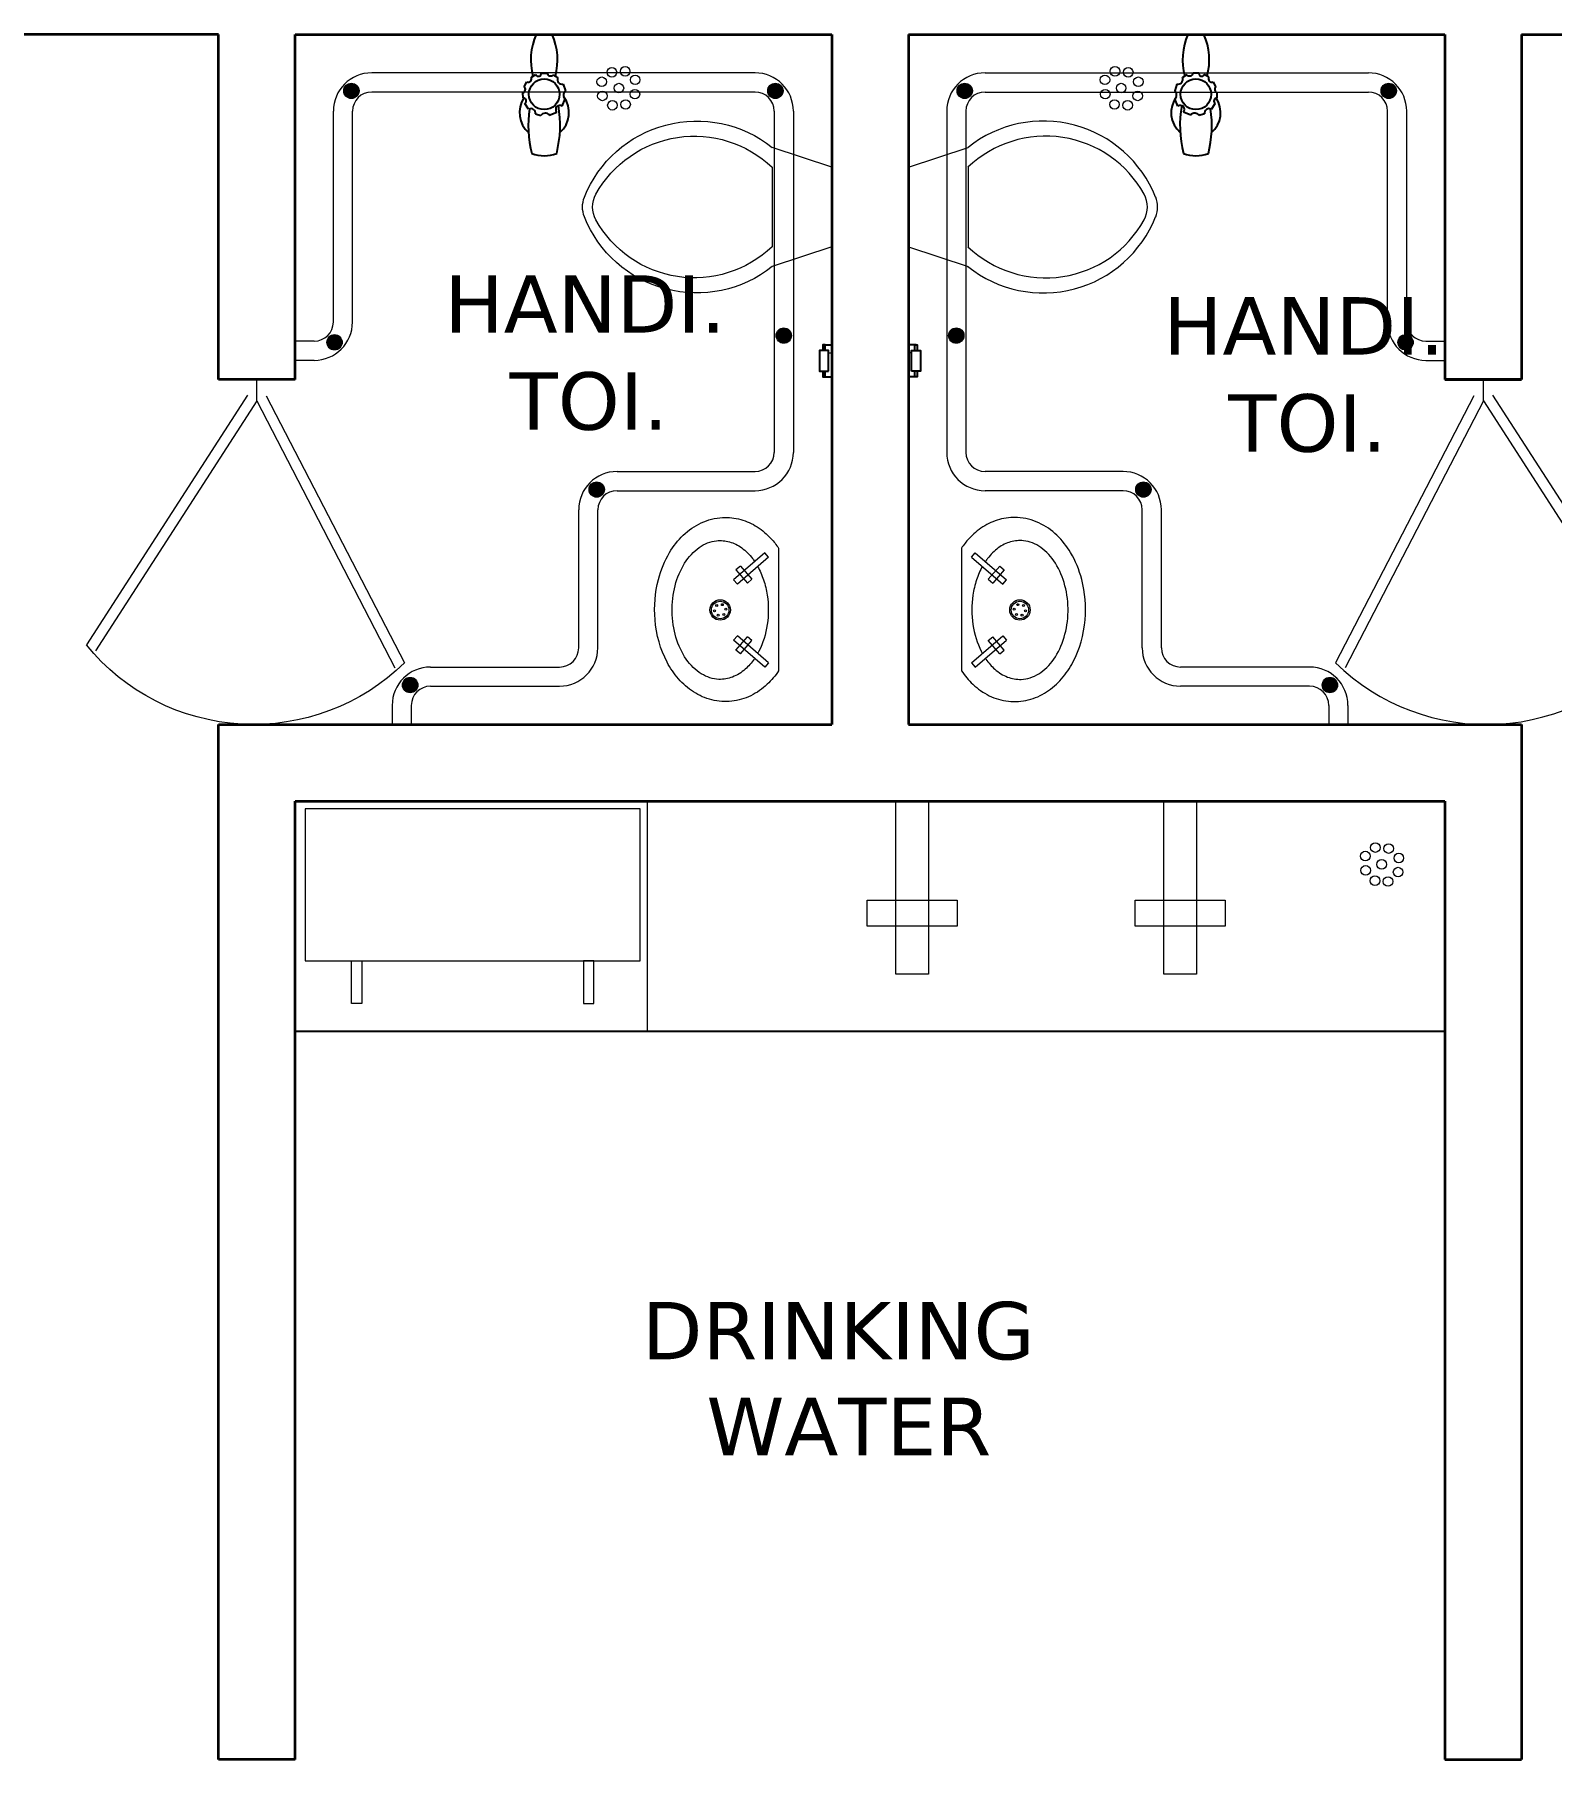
# Model space of a CAD drawing. Header units: millimetres. Extents: x -3092162 to 4513894, y -12317808 to 1849994.
# Drawn here: x -452693 to -448736, y -5832156 to -5827656 of the extents above; entities that cross this region are included whole.
import ezdxf

# ---------------------------------------------------------------- set-up
doc = ezdxf.new("R2010")
doc.units = ezdxf.units.MM
doc.header["$LTSCALE"] = 2
doc.header["$MEASUREMENT"] = 0
for name, color, linetype, lineweight in [('DOOR', 27, 'Continuous', 5), ('FIXTURE', 252, 'Continuous', 0), ('RAILING', 47, 'Continuous', 13), ('SILL', 74, 'Continuous', 9), ('tap', 97, 'Continuous', 25), ('TEXT', 7, 'Continuous', 13), ('WAll', 250, 'Continuous', 35)]:
    doc.layers.add(name, color=color, linetype=linetype, lineweight=lineweight)
doc.layers.add('Layer3', color=36, linetype='Continuous')
doc.styles.add('style2', font='')
doc.styles.get('style2').set_extended_font_data('Verdana')

# ---------------------------------------------------------------- blocks, each defined once
blk = doc.blocks.new('A$C74827424')
at = {"layer": 'Layer3'}
for p, q in [((0, 0.4), (0, 1.1)), ((2.92, 0.4), (2.92, 1.1))]:
    blk.add_line(p, q, dxfattribs=at)
for points in [[(0.51, 0.3), (0, 0.3), (0, 0.51), (0.51, 0.51)], [(2.41, 0.51), (2.92, 0.51), (2.92, 0.3), (2.41, 0.3)]]:
    blk.add_lwpolyline(points, dxfattribs=at)
blk.add_lwpolyline([(0.51, 0.81), (2.41, 0.81), (2.41, 0), (0.51, 0)], close=True, dxfattribs=at)

msp = doc.modelspace()

# ---------------------------------------------------------------- hatches: boundary and pattern name
at = {"layer": 'RAILING', "ltscale": 0.1}
h = msp.add_hatch(color=256, dxfattribs=at)
h.set_gradient(color1=(245, 10, 245), color2=(225, 9, 225), one_color=1, tint=0.46, name='CYLINDER')
h.paths.add_polyline_path([(-451846.6, -5827803.2, -1), (-451886.6, -5827803.2, -1), (-451846.6, -5827803.2)])
h = msp.add_hatch(color=256, dxfattribs=at)
h.set_gradient(color1=(245, 10, 245), color2=(225, 9, 225), one_color=1, tint=0.46, name='CYLINDER')
h.paths.add_polyline_path([(-450740.5, -5827803.2, -1), (-450780.5, -5827803.2, -1), (-450740.5, -5827803.2)])
h = msp.add_hatch(color=256, dxfattribs=at)
h.set_gradient(color1=(245, 10, 245), color2=(225, 9, 225), one_color=1, tint=0.46, name='CYLINDER')
h.paths.add_polyline_path([(-450286.6, -5827803.2, 1), (-450246.6, -5827803.2, 1), (-450286.6, -5827803.2)])
h = msp.add_hatch(color=256, dxfattribs=at)
h.set_gradient(color1=(245, 10, 245), color2=(225, 9, 225), one_color=1, tint=0.46, name='CYLINDER')
h.paths.add_polyline_path([(-449180.5, -5827803.2, 1), (-449140.5, -5827803.2, 1), (-449180.5, -5827803.2)])
h = msp.add_hatch(color=256, dxfattribs=at)
h.set_gradient(color1=(245, 10, 245), color2=(225, 9, 225), one_color=1, tint=0.46, name='CYLINDER')
h.paths.add_polyline_path([(-451890.5, -5828459.2, -1), (-451930.5, -5828459.2, -1), (-451890.5, -5828459.2)])
h = msp.add_hatch(color=256, dxfattribs=at)
h.set_gradient(color1=(245, 10, 245), color2=(225, 9, 225), one_color=1, tint=0.46, name='CYLINDER')
h.paths.add_polyline_path([(-450718.6, -5828441.7, -1), (-450758.6, -5828441.7, -1), (-450718.6, -5828441.7)])
h = msp.add_hatch(color=256, dxfattribs=at)
h.set_gradient(color1=(245, 10, 245), color2=(225, 9, 225), one_color=1, tint=0.46, name='CYLINDER')
h.paths.add_polyline_path([(-450308.6, -5828441.7, 1), (-450268.6, -5828441.7, 1), (-450308.6, -5828441.7)])
h = msp.add_hatch(color=256, dxfattribs=at)
h.set_gradient(color1=(245, 10, 245), color2=(225, 9, 225), one_color=1, tint=0.46, name='CYLINDER')
h.paths.add_polyline_path([(-449136.6, -5828459.2, 1), (-449096.6, -5828459.2, 1), (-449136.6, -5828459.2)])
h = msp.add_hatch(color=256, dxfattribs=at)
h.set_gradient(color1=(245, 10, 245), color2=(225, 9, 225), one_color=1, tint=0.46, name='CYLINDER')
h.paths.add_polyline_path([(-451246.6, -5828843.2, -1), (-451206.6, -5828843.2, -1), (-451246.6, -5828843.2)])
h = msp.add_hatch(color=256, dxfattribs=at)
h.set_gradient(color1=(245, 10, 245), color2=(225, 9, 225), one_color=1, tint=0.46, name='CYLINDER')
h.paths.add_polyline_path([(-449780.5, -5828843.2, 1), (-449820.5, -5828843.2, 1), (-449780.5, -5828843.2)])
h = msp.add_hatch(color=256, dxfattribs=at)
h.set_gradient(color1=(245, 10, 245), color2=(225, 9, 225), one_color=1, tint=0.46, name='CYLINDER')
h.paths.add_polyline_path([(-451693.2, -5829353.2, -1), (-451733.2, -5829353.2, -1), (-451693.2, -5829353.2)])
h = msp.add_hatch(color=256, dxfattribs=at)
h.set_gradient(color1=(245, 10, 245), color2=(225, 9, 225), one_color=1, tint=0.46, name='CYLINDER')
h.paths.add_polyline_path([(-449333.9, -5829353.2, 1), (-449293.9, -5829353.2, 1), (-449333.9, -5829353.2)])

# ---------------------------------------------------------------- linework, layer by layer
at = {"layer": 'DOOR', "ltscale": 0.1}
for p, q in [((-452113.6, -5828612.2), (-452113.6, -5828556.2)), ((-448913.6, -5828612.2), (-448913.6, -5828556.2)), ((-452137.2, -5828596.9), (-452557.8, -5829248.7)), ((-452113.6, -5828612.2), (-452534.2, -5829263.9)), ((-452113.6, -5828612.2), (-451752.8, -5829308)), ((-452088.6, -5828599.2), (-451727.9, -5829295.1)), ((-448938.5, -5828599.2), (-449299.3, -5829295.1)), ((-448913.6, -5828612.2), (-449274.3, -5829308)), ((-448913.6, -5828612.2), (-448492.9, -5829263.9)), ((-448889.9, -5828596.9), (-448469.3, -5829248.7))]:
    msp.add_line(p, q, dxfattribs=at)
at = {"layer": 'FIXTURE', "ltscale": 100}
for p, q in [((-450613.6, -5828002.5), (-450769.1, -5827950.7)), ((-450413.6, -5828002.5), (-450258, -5827950.7)), ((-450769.1, -5828002.5), (-450769.1, -5828209.9)), ((-450613.6, -5828002.5), (-450613.6, -5828209.9)), ((-450413.6, -5828002.5), (-450413.6, -5828209.9)), ((-450258, -5828002.5), (-450258, -5828209.9)), ((-450613.6, -5828209.9), (-450769.1, -5828261.7)), ((-450413.6, -5828209.9), (-450258, -5828261.7)), ((-450621.8, -5828486.4), (-450613.6, -5828486.4)), ((-450405.3, -5828486.4), (-450413.6, -5828486.4))]:
    msp.add_line(p, q, dxfattribs=at)
at = {"layer": 'FIXTURE', "ltscale": 200}
for p, q in [((-450788.2, -5829008), (-450869.6, -5829078.4)), ((-450778.2, -5829019.5), (-450859.6, -5829089.9)), ((-450778.2, -5829019.5), (-450788.2, -5829008)), ((-450752, -5828996.2), (-450752, -5829316.2)), ((-450275.1, -5828996.2), (-450275.1, -5829316.2)), ((-450248.9, -5829019.5), (-450238.9, -5829008)), ((-450248.9, -5829019.5), (-450167.5, -5829089.9)), ((-450238.9, -5829008), (-450157.5, -5829078.4)), ((-450859.6, -5829089.9), (-450869.6, -5829078.4)), ((-450851.8, -5829042.9), (-450863.3, -5829052.8)), ((-450863.3, -5829052.8), (-450833.5, -5829087.4)), ((-450851.8, -5829042.9), (-450821.9, -5829077.4)), ((-450821.9, -5829077.4), (-450833.5, -5829087.4)), ((-450175.3, -5829042.9), (-450205.2, -5829077.4)), ((-450205.2, -5829077.4), (-450193.6, -5829087.4)), ((-450163.8, -5829052.8), (-450193.6, -5829087.4)), ((-450175.3, -5829042.9), (-450163.8, -5829052.8)), ((-450167.5, -5829089.9), (-450157.5, -5829078.4)), ((-450859.6, -5829224.8), (-450869.6, -5829236.3)), ((-450788.2, -5829306.7), (-450869.6, -5829236.3)), ((-450863.3, -5829261.9), (-450833.5, -5829227.3)), ((-450851.8, -5829271.8), (-450863.3, -5829261.9)), ((-450778.2, -5829295.2), (-450859.6, -5829224.8)), ((-450851.8, -5829271.8), (-450821.9, -5829237.3)), ((-450821.9, -5829237.3), (-450833.5, -5829227.3)), ((-450248.9, -5829295.2), (-450167.5, -5829224.8)), ((-450238.9, -5829306.7), (-450157.5, -5829236.3)), ((-450205.2, -5829237.3), (-450193.6, -5829227.3)), ((-450175.3, -5829271.8), (-450205.2, -5829237.3)), ((-450163.8, -5829261.9), (-450193.6, -5829227.3)), ((-450175.3, -5829271.8), (-450163.8, -5829261.9)), ((-450167.5, -5829224.8), (-450157.5, -5829236.3)), ((-450778.2, -5829295.2), (-450788.2, -5829306.7)), ((-450248.9, -5829295.2), (-450238.9, -5829306.7))]:
    msp.add_line(p, q, dxfattribs=at)
at = {"layer": 'FIXTURE', "ltscale": 0.75}
for p, q in [((-452012.6, -5829656.6), (-452012.6, -5830256.2)), ((-451093.8, -5829656.6), (-452012.6, -5829656.6)), ((-451093.8, -5830256.2), (-451093.8, -5829656.6)), ((-451987.1, -5829676), (-451987.1, -5830073)), ((-451113.2, -5829676), (-451987.1, -5829676)), ((-451113.2, -5830073), (-451113.2, -5829676)), ((-451987.1, -5830073), (-451113.2, -5830073)), ((-451865.9, -5830073), (-451838.9, -5830073)), ((-451865.9, -5830184.3), (-451865.9, -5830073)), ((-451838.9, -5830073), (-451838.9, -5830184.3)), ((-451234.3, -5830073), (-451261.4, -5830073)), ((-451261.4, -5830073), (-451261.4, -5830184.3)), ((-451234.3, -5830184.3), (-451234.3, -5830073)), ((-451838.9, -5830184.3), (-451865.9, -5830184.3)), ((-451261.4, -5830184.3), (-451234.3, -5830184.3)), ((-452012.6, -5830256.2), (-451093.8, -5830256.2))]:
    msp.add_line(p, q, dxfattribs=at)
at = {"layer": 'FIXTURE', "ltscale": 100}
for points in [[(-450361.1, -5829656.2), (-450361.1, -5830107.7), (-450446.6, -5830107.7), (-450446.6, -5829656.2)], [(-449661.6, -5829656.2), (-449661.6, -5830107.7), (-449747.1, -5830107.7), (-449747.1, -5829656.2)]]:
    msp.add_lwpolyline(points, dxfattribs=at)
for points in [[(-450521.1, -5829914.7), (-450286.6, -5829914.7), (-450286.6, -5829982.7), (-450521.1, -5829982.7)], [(-449821.6, -5829914.7), (-449587.1, -5829914.7), (-449587.1, -5829982.7), (-449821.6, -5829982.7)]]:
    msp.add_lwpolyline(points, close=True, dxfattribs=at)
at = {"layer": 'FIXTURE', "ltscale": 15000}
for centre in [(-451213.5, -5827779.5), (-451187, -5827754.8), (-451152.4, -5827752.2), (-451126.3, -5827774.4), (-449900.8, -5827774.4), (-449874.7, -5827752.2), (-449840.1, -5827754.8), (-449813.6, -5827779.5), (-451211.7, -5827816.3), (-451168.7, -5827796), (-451127, -5827811.8), (-449900.1, -5827811.8), (-449858.4, -5827796), (-449815.4, -5827816.3), (-451185.5, -5827840.8), (-451151.3, -5827838.7), (-449875.8, -5827838.7), (-449841.6, -5827840.8), (-449221.4, -5829799.4), (-449195.4, -5829777.2), (-449160.7, -5829779.8), (-449134.2, -5829804.5), (-449220.7, -5829836.8), (-449179, -5829821), (-449136, -5829841.2), (-449196.4, -5829863.7), (-449162.3, -5829865.8)]:
    msp.add_circle(centre, 12.5, dxfattribs=at)
at = {"layer": 'FIXTURE', "ltscale": 200}
for centre, radius in [((-450904.5, -5829157.4), 26.7), ((-450904.5, -5829157.4), 22.8), ((-450919.2, -5829159.5), 2.55), ((-450913.6, -5829145.7), 2.55), ((-450910, -5829171.1), 2.55), ((-450898.9, -5829143.6), 2.55), ((-450895.3, -5829169), 2.55), ((-450889.8, -5829155.2), 2.55), ((-450122.6, -5829157.4), 26.7), ((-450122.6, -5829157.4), 22.8), ((-450137.3, -5829155.2), 2.55), ((-450131.8, -5829169), 2.55), ((-450128.2, -5829143.6), 2.55), ((-450117.1, -5829171.1), 2.55), ((-450113.5, -5829145.7), 2.55), ((-450107.9, -5829159.5), 2.55)]:
    msp.add_circle(centre, radius, dxfattribs=at)
at = {"layer": 'FIXTURE', "ltscale": 100, "extrusion": (0, 0, -1)}
for centre, major_axis, start_param, end_param in [((-450965.6, -5828197.4), (223.1, -223.1), 2.735616, 4.599479), ((-450971.7, -5828215.1), (207.7, -207.7), 2.862371, 4.688514), ((-451194.4, -5828106.2), (48.9, -48.9), 1.97677, 2.735616), ((-451168.2, -5828106.2), (48.9, 48.9), 3.42081, 4.433168), ((-450965.6, -5828015), (223.1, 223.1), 1.683704, 3.547566), ((-450971.7, -5827997.3), (207.7, -207.7), 0.023871, 1.850014)]:
    msp.add_ellipse(centre, major_axis=major_axis, ratio=1, start_param=start_param, end_param=end_param, dxfattribs=at)
at = {"layer": 'FIXTURE', "ltscale": 100}
for centre, major_axis, start_param, end_param in [((-450061.5, -5828197.4), (-296.2, 108.5), 3.87221, 5.736072), ((-450055.4, -5828215.1), (207.7, 207.7), 6.003964, 7.830107), ((-449859, -5828106.2), (48.9, 48.9), 4.991606, 6.003964), ((-449832.7, -5828106.2), (-48.9, 48.9), 3.547566, 4.306413), ((-450061.5, -5828015), (-311.1, 52.2), 1.064426, 2.928288), ((-450055.4, -5827997.3), (207.7, 207.7), 3.165464, 4.991606)]:
    msp.add_ellipse(centre, major_axis=major_axis, ratio=1, start_param=start_param, end_param=end_param, dxfattribs=at)
at = {"layer": 'FIXTURE', "ltscale": 200}
for points, knots in [([(-450752, -5829316.2), (-450760.7, -5829329), (-450770.7, -5829340.9), (-450794.6, -5829363.3), (-450808.9, -5829373.4), (-450840.1, -5829388.6), (-450857.1, -5829393.7), (-450891.8, -5829397.5), (-450909.5, -5829396.3), (-450943.3, -5829387.9), (-450959.4, -5829380.7), (-450988.5, -5829361.9), (-451001.7, -5829350.3), (-451024.7, -5829324), (-451034.6, -5829309.3), (-451060.6, -5829260.1), (-451071.1, -5829221.9), (-451077.3, -5829147.7), (-451074.4, -5829111.8), (-451059.1, -5829053.1), (-451049.5, -5829029.3), (-451026.7, -5828991), (-451014.7, -5828975.7), (-450987, -5828949.2), (-450971.2, -5828938.1), (-450936.5, -5828922), (-450917.6, -5828917.1), (-450882.4, -5828915.3), (-450866.4, -5828917.1), (-450835.7, -5828925.6), (-450821.1, -5828932.3), (-450794.4, -5828949.4), (-450782.2, -5828959.9), (-450764.4, -5828979.3), (-450757.9, -5828987.5), (-450752, -5828996.2)], [2.343404, 2.343404, 2.343404, 2.343404, 2.563955, 2.563955, 2.813984, 2.813984, 3.064013, 3.064013, 3.314042, 3.314042, 3.564072, 3.564072, 3.814101, 3.814101, 4.06413, 4.06413, 4.592757, 4.592757, 5.068313, 5.068313, 5.420466, 5.420466, 5.695708, 5.695708, 5.97095, 5.97095, 6.246192, 6.246192, 6.47487, 6.47487, 6.703549, 6.703549, 6.932227, 6.932227, 7.081374, 7.081374, 7.081374, 7.081374]), ([(-450275.1, -5829316.2), (-450266.4, -5829329), (-450256.4, -5829340.9), (-450232.5, -5829363.3), (-450218.2, -5829373.4), (-450187, -5829388.6), (-450170, -5829393.7), (-450135.3, -5829397.5), (-450117.6, -5829396.3), (-450083.8, -5829387.9), (-450067.7, -5829380.7), (-450038.6, -5829361.9), (-450025.4, -5829350.3), (-450002.4, -5829324), (-449992.5, -5829309.3), (-449966.5, -5829260.1), (-449956, -5829221.9), (-449949.8, -5829147.7), (-449952.7, -5829111.8), (-449968, -5829053.1), (-449977.6, -5829029.3), (-450000.4, -5828991), (-450012.4, -5828975.7), (-450040.1, -5828949.2), (-450055.9, -5828938.1), (-450090.6, -5828922), (-450109.5, -5828917.1), (-450144.7, -5828915.3), (-450160.7, -5828917.1), (-450191.4, -5828925.6), (-450206, -5828932.3), (-450232.7, -5828949.4), (-450244.9, -5828959.9), (-450262.7, -5828979.3), (-450269.2, -5828987.5), (-450275.1, -5828996.2)], [2.343404, 2.343404, 2.343404, 2.343404, 2.563955, 2.563955, 2.813984, 2.813984, 3.064013, 3.064013, 3.314042, 3.314042, 3.564072, 3.564072, 3.814101, 3.814101, 4.06413, 4.06413, 4.592757, 4.592757, 5.068313, 5.068313, 5.420466, 5.420466, 5.695708, 5.695708, 5.97095, 5.97095, 6.246192, 6.246192, 6.47487, 6.47487, 6.703549, 6.703549, 6.932227, 6.932227, 7.081374, 7.081374, 7.081374, 7.081374]), ([(-450815.9, -5829285.6), (-450822.9, -5829295.6), (-450830.6, -5829304.4), (-450849.3, -5829320.9), (-450860.5, -5829327.8), (-450883.7, -5829336.8), (-450895.8, -5829338.8), (-450923.5, -5829337.8), (-450939.3, -5829332.8), (-450968.4, -5829314.8), (-450981.8, -5829301.7), (-451004.4, -5829269.3), (-451013.5, -5829249.9), (-451026.1, -5829207.6), (-451029.6, -5829184.8), (-451030.4, -5829138.8), (-451027.7, -5829115.6), (-451016.5, -5829072.6), (-451008, -5829052.5), (-450986.6, -5829018.6), (-450973.6, -5829004.6), (-450945.1, -5828984.5), (-450929.6, -5828978.5), (-450902.6, -5828975.6), (-450891.2, -5828976.6), (-450869, -5828982.9), (-450858.1, -5828988.3), (-450837.9, -5829003), (-450828.4, -5829012.4), (-450818.2, -5829025.8), (-450816.5, -5829028.2), (-450814.8, -5829030.7)], [2.355985, 2.355985, 2.355985, 2.355985, 2.590166, 2.590166, 2.879276, 2.879276, 3.168385, 3.168385, 3.548322, 3.548322, 3.928258, 3.928258, 4.308195, 4.308195, 4.688131, 4.688131, 5.068068, 5.068068, 5.448004, 5.448004, 5.827941, 5.827941, 6.207878, 6.207878, 6.47998, 6.47998, 6.752083, 6.752083, 7.024186, 7.024186, 7.081374, 7.081374, 7.081374, 7.081374]), ([(-450211.2, -5829285.6), (-450204.3, -5829295.6), (-450196.5, -5829304.4), (-450177.8, -5829320.9), (-450166.6, -5829327.8), (-450143.4, -5829336.8), (-450131.3, -5829338.8), (-450103.6, -5829337.8), (-450087.8, -5829332.8), (-450058.7, -5829314.8), (-450045.3, -5829301.7), (-450022.7, -5829269.3), (-450013.6, -5829249.9), (-450001, -5829207.6), (-449997.5, -5829184.8), (-449996.7, -5829138.8), (-449999.4, -5829115.6), (-450010.6, -5829072.6), (-450019.1, -5829052.5), (-450040.5, -5829018.6), (-450053.5, -5829004.6), (-450082, -5828984.5), (-450097.5, -5828978.5), (-450124.5, -5828975.6), (-450135.9, -5828976.6), (-450158.1, -5828982.9), (-450169, -5828988.3), (-450189.2, -5829003), (-450198.7, -5829012.4), (-450208.9, -5829025.8), (-450210.6, -5829028.2), (-450212.3, -5829030.7)], [2.355985, 2.355985, 2.355985, 2.355985, 2.590166, 2.590166, 2.879276, 2.879276, 3.168385, 3.168385, 3.548322, 3.548322, 3.928258, 3.928258, 4.308195, 4.308195, 4.688131, 4.688131, 5.068068, 5.068068, 5.448004, 5.448004, 5.827941, 5.827941, 6.207878, 6.207878, 6.47998, 6.47998, 6.752083, 6.752083, 7.024186, 7.024186, 7.081374, 7.081374, 7.081374, 7.081374]), ([(-450806.8, -5829043.6), (-450800.7, -5829054.6), (-450795.4, -5829066.5), (-450787, -5829091.8), (-450783.8, -5829105.2), (-450778, -5829144), (-450778, -5829170.1), (-450785.4, -5829220.2), (-450792.9, -5829244.1), (-450804.5, -5829266.9), (-450805.6, -5829269), (-450806.8, -5829271.1)], [0.893957, 0.893957, 0.893957, 0.893957, 1.125801, 1.125801, 1.357644, 1.357644, 1.780528, 1.780528, 2.203411, 2.203411, 2.247635, 2.247635, 2.247635, 2.247635]), ([(-450220.3, -5829043.6), (-450226.4, -5829054.6), (-450231.7, -5829066.5), (-450240.1, -5829091.8), (-450243.3, -5829105.2), (-450249.1, -5829144), (-450249.1, -5829170.1), (-450241.7, -5829220.2), (-450234.3, -5829244.1), (-450222.6, -5829266.9), (-450221.5, -5829269), (-450220.3, -5829271.1)], [0.893957, 0.893957, 0.893957, 0.893957, 1.125801, 1.125801, 1.357644, 1.357644, 1.780528, 1.780528, 2.203411, 2.203411, 2.247635, 2.247635, 2.247635, 2.247635])]:
    msp.add_open_spline(points, degree=3, knots=knots, dxfattribs=at)
at = {"layer": 'RAILING'}
for p, q in [((-450813.6, -5827756.2), (-451813.6, -5827756.2)), ((-450213.6, -5827756.2), (-449213.6, -5827756.2)), ((-450813.6, -5827806.2), (-451813.6, -5827806.2)), ((-450213.6, -5827806.2), (-449213.6, -5827806.2)), ((-451913.6, -5828406.2), (-451913.6, -5827856.2)), ((-451863.6, -5828406.2), (-451863.6, -5827856.2)), ((-450763.6, -5827856.2), (-450763.6, -5828746.2)), ((-450713.6, -5827856.2), (-450713.6, -5828746.2)), ((-450313.6, -5827856.2), (-450313.6, -5828746.2)), ((-450263.6, -5827856.2), (-450263.6, -5828746.2)), ((-449163.6, -5828406.2), (-449163.6, -5827856.2)), ((-449113.6, -5828406.2), (-449113.6, -5827856.2)), ((-451963.6, -5828456.2), (-452013.6, -5828456.2)), ((-449063.6, -5828456.2), (-449013.6, -5828456.2)), ((-451963.6, -5828506.2), (-452013.6, -5828506.2)), ((-449063.6, -5828506.2), (-449013.6, -5828506.2)), ((-451173.6, -5828796.2), (-450813.6, -5828796.2)), ((-449853.6, -5828796.2), (-450213.6, -5828796.2)), ((-451173.6, -5828846.2), (-450813.6, -5828846.2)), ((-449853.6, -5828846.2), (-450213.6, -5828846.2)), ((-451273.6, -5829256.2), (-451273.6, -5828896.2)), ((-451223.6, -5829256.2), (-451223.6, -5828896.2)), ((-449803.6, -5829256.2), (-449803.6, -5828896.2)), ((-449753.6, -5829256.2), (-449753.6, -5828896.2)), ((-451660.2, -5829306.2), (-451323.6, -5829306.2)), ((-449366.9, -5829306.2), (-449703.6, -5829306.2)), ((-451660.2, -5829356.2), (-451323.6, -5829356.2)), ((-449366.9, -5829356.2), (-449703.6, -5829356.2)), ((-451760.2, -5829406.2), (-451760.2, -5829456.2)), ((-451710.2, -5829406.2), (-451710.2, -5829456.2)), ((-449316.9, -5829406.2), (-449316.9, -5829456.2)), ((-449266.9, -5829406.2), (-449266.9, -5829456.2))]:
    msp.add_line(p, q, dxfattribs=at)
for centre in [(-451866.6, -5827803.2), (-450760.5, -5827803.2), (-450266.6, -5827803.2), (-449160.5, -5827803.2), (-451910.5, -5828459.2), (-450738.6, -5828441.7), (-450288.6, -5828441.7), (-449116.6, -5828459.2), (-451226.6, -5828843.2), (-449800.5, -5828843.2), (-451713.2, -5829353.2), (-449313.9, -5829353.2)]:
    msp.add_circle(centre, 20, dxfattribs=at)
for centre, radius, start, end in [((-451813.6, -5827856.2), 100, 90, 180), ((-450813.6, -5827856.2), 100, 0, 90), ((-450213.6, -5827856.2), 100, 90, 180), ((-449213.6, -5827856.2), 100, 0, 90), ((-451813.6, -5827856.2), 50, 90, 180), ((-450813.6, -5827856.2), 50, 0, 90), ((-450213.6, -5827856.2), 50, 90, 180), ((-449213.6, -5827856.2), 50, 0, 90), ((-451963.6, -5828406.2), 50, 270, 0), ((-451963.6, -5828406.2), 100, 270, 0), ((-449063.6, -5828406.2), 100, 180, 270), ((-449063.6, -5828406.2), 50, 180, 270), ((-450813.6, -5828746.2), 100, 270, 0), ((-450813.6, -5828746.2), 50, 270, 0), ((-450213.6, -5828746.2), 100, 180, 270), ((-450213.6, -5828746.2), 50, 180, 270), ((-451173.6, -5828896.2), 100, 90, 180), ((-449853.6, -5828896.2), 100, 0, 90), ((-451173.6, -5828896.2), 50, 90, 180), ((-449853.6, -5828896.2), 50, 0, 90), ((-451323.6, -5829256.2), 50, 270, 0), ((-451323.6, -5829256.2), 100, 270, 0), ((-449703.6, -5829256.2), 100, 180, 270), ((-449703.6, -5829256.2), 50, 180, 270), ((-451660.2, -5829406.2), 100, 90, 180), ((-449366.9, -5829406.2), 100, 0, 90), ((-451660.2, -5829406.2), 50, 90, 180), ((-449366.9, -5829406.2), 50, 0, 90)]:
    msp.add_arc(centre, radius, start, end, dxfattribs=at)
at = {"layer": 'SILL', "ltscale": 0.1, "extrusion": (0, 0, -1)}
msp.add_ellipse((-452121.7, -5828894.4), major_axis=(0.3, 561.8), ratio=1, start_param=2.364251, end_param=4.029691, dxfattribs=at)
at = {"layer": 'SILL', "ltscale": 0.1}
msp.add_ellipse((-448905.4, -5828894.4), major_axis=(-0.3, 561.8), ratio=1, start_param=2.364251, end_param=4.029691, dxfattribs=at)
at = {"layer": 'tap', "ltscale": 100}
for p, q in [((-451384.2, -5827656.2), (-451342.9, -5827656.2)), ((-449642.9, -5827656.2), (-449684.2, -5827656.2)), ((-451415.9, -5827792.4), (-451409.1, -5827779.6)), ((-451397.1, -5827767.4), (-451385.5, -5827760.7)), ((-451371.5, -5827756.8), (-451356.1, -5827756.7)), ((-451340.2, -5827761.3), (-451328.4, -5827768.6)), ((-449686.9, -5827761.3), (-449698.7, -5827768.6)), ((-449655.6, -5827756.8), (-449671, -5827756.7)), ((-449630, -5827767.4), (-449641.6, -5827760.7)), ((-449611.2, -5827792.4), (-449618, -5827779.6)), ((-451418.8, -5827821.3), (-451419.4, -5827808.4)), ((-451316.8, -5827843.1), (-451308.9, -5827824.3)), ((-451314.2, -5827785.7), (-451308.3, -5827803.2)), ((-449712.9, -5827785.7), (-449718.8, -5827803.2)), ((-449710.3, -5827843.1), (-449718.2, -5827824.3)), ((-449608.3, -5827821.3), (-449607.7, -5827808.4)), ((-451404.2, -5827850.7), (-451413.9, -5827836.6)), ((-451386, -5827863.5), (-451372.2, -5827867.5)), ((-451350.3, -5827866.6), (-451331, -5827858.6)), ((-449676.8, -5827866.6), (-449696.1, -5827858.6)), ((-449641.1, -5827863.5), (-449654.9, -5827867.5)), ((-449622.9, -5827850.7), (-449613.2, -5827836.6))]:
    msp.add_line(p, q, dxfattribs=at)
for centre in [(-451363.5, -5827812.2), (-449663.6, -5827812.2)]:
    msp.add_circle(centre, 40, dxfattribs=at)
for centre, radius, start, end in [((-451238.1, -5827722.5), 160.4, 155.5625, 195.3327), ((-451489, -5827722.5), 160.4, 344.6673, 24.4375), ((-449538.1, -5827722.5), 160.4, 155.5625, 195.3327), ((-449789, -5827722.5), 160.4, 344.6673, 24.4375), ((-451405.4, -5827771.2), 9.16, 246.5927, 24.6638), ((-451378.7, -5827757.9), 7.31, 201.8615, 9.3097), ((-451347, -5827755.2), 9.21, 189.2597, 318.4484), ((-451316.5, -5827773.2), 12.8, 159.0303, 280.3369), ((-449710.6, -5827773.2), 12.8, 259.6631, 20.9697), ((-449680.1, -5827755.2), 9.21, 221.5516, 350.7403), ((-449648.4, -5827757.9), 7.31, 170.6903, 338.1385), ((-449621.7, -5827771.2), 9.16, 155.3362, 293.4073), ((-451358.8, -5827859.9), 69.3, 146.5528, 228.7143), ((-451421.9, -5827799.5), 9.23, 285.6991, 49.6996), ((-451419.2, -5827829.9), 8.59, 307.9729, 87.2544), ((-451368.3, -5827859.9), 69.3, 311.3317, 36.2699), ((-451299.2, -5827814), 14.1, 129.9617, 226.8268), ((-451363.5, -5827812.2), 56, 9.2436, 9.2439), ((-449658.8, -5827859.9), 69.3, 143.7301, 228.6683), ((-449663.6, -5827812.2), 56, 170.7561, 170.7564), ((-449727.9, -5827814), 14.1, 313.1732, 50.0383), ((-449668.3, -5827859.9), 69.3, 311.2857, 33.4472), ((-449607.9, -5827829.9), 8.59, 92.7456, 232.0271), ((-449605.2, -5827799.5), 9.23, 130.3004, 254.3009), ((-451101.7, -5827893.4), 303.4, 171.7623, 193.9834), ((-451398.8, -5827862.3), 12.8, 354.6602, 115.1394), ((-451360.9, -5827874.9), 13.5, 37.8899, 146.9197), ((-451323.1, -5827851.5), 10.5, 53.2148, 222.0605), ((-451625.4, -5827893.4), 303.4, 346.0166, 9.8379), ((-449704, -5827851.5), 10.5, 317.9395, 126.7852), ((-449401.7, -5827893.4), 303.4, 170.1621, 193.9834), ((-449666.2, -5827874.9), 13.5, 33.0803, 142.1101), ((-449628.3, -5827862.3), 12.8, 64.8606, 185.3398), ((-449925.4, -5827893.4), 303.4, 346.0166, 8.2377), ((-451363.5, -5827876.4), 96, 250.1952, 289.8048), ((-449663.6, -5827876.4), 96, 250.1952, 289.8048)]:
    msp.add_arc(centre, radius, start, end, dxfattribs=at)
at = {"layer": 'WAll', "ltscale": 100}
for p, q in [((-452213.6, -5827656.2), (-453613.6, -5827656.2)), ((-452213.6, -5828556.2), (-452213.6, -5827656.2)), ((-452013.6, -5828555.4), (-452013.6, -5827656.2)), ((-452013.6, -5827656.2), (-450613.6, -5827656.2)), ((-450613.6, -5827656.2), (-450613.6, -5828174)), ((-450613.6, -5827656.2), (-450613.6, -5829456.2)), ((-450413.6, -5827656.2), (-450413.6, -5828174)), ((-450413.6, -5827656.2), (-450413.6, -5829456.2)), ((-450413.6, -5827656.2), (-449013.9, -5827656.2)), ((-449013.9, -5827656.2), (-449013.9, -5828174)), ((-449013.9, -5827656.2), (-449013.9, -5828556.2)), ((-448813.9, -5827656.2), (-448813.9, -5828556.2)), ((-448813.9, -5827656.2), (-447600.6, -5827656.2)), ((-452013.6, -5828556.2), (-452013.6, -5828374)), ((-452013.6, -5828556.2), (-452213.6, -5828556.2)), ((-449013.9, -5828556.2), (-448813.9, -5828556.2)), ((-448813.9, -5828556.2), (-449013.9, -5828556.2)), ((-452213.6, -5832156.2), (-452213.6, -5829456.2)), ((-452213.6, -5829456.2), (-450613.6, -5829456.2)), ((-450413.6, -5829456.2), (-448813.9, -5829456.2)), ((-450413.6, -5829456.2), (-448813.9, -5829456.2)), ((-448813.9, -5829456.2), (-448813.9, -5832156.2)), ((-452013.6, -5832156.2), (-452013.6, -5829656.2)), ((-452013.6, -5829656.2), (-449013.9, -5829656.2)), ((-449013.9, -5829656.2), (-449013.9, -5832156.2)), ((-452013.6, -5832156.2), (-452213.6, -5832156.2)), ((-449013.9, -5832156.2), (-448813.9, -5832156.2))]:
    msp.add_line(p, q, dxfattribs=at)
at = {"layer": 'WAll', "lineweight": 25, "ltscale": 100}
msp.add_line((-452013.6, -5830256.2), (-449013.9, -5830256.2), dxfattribs=at)

# ---------------------------------------------------------------- block references
at = {"layer": 'FIXTURE', "ltscale": 100, "yscale": 28.69686868808184, "zscale": 28.69686868808184}
for p, xscale, rotation in [((-450645, -5828549.3), -28.69686868808184, 270), ((-450382.1, -5828549.3), 28.69686868808184, 90)]:
    msp.add_blockref('A$C74827424', p, dxfattribs=dict(at, xscale=xscale, rotation=rotation))

# ---------------------------------------------------------------- texts
at = {"layer": 'TEXT', "lineweight": 50, "style": 'style2'}
for s, p in [('HANDI.', (-451623.9, -5828434.1)), ('HANDI.', (-449748.9, -5828491.4)), ('TOI.', (-451453.9, -5828687.2)), ('TOI.', (-449578.9, -5828744.5)), ('DRINKING', (-451109, -5831112.4)), ('WATER', (-450940.5, -5831362.4))]:
    msp.add_text(s, height=150, dxfattribs=at).set_placement(p)

doc.saveas('drawing.dxf')
